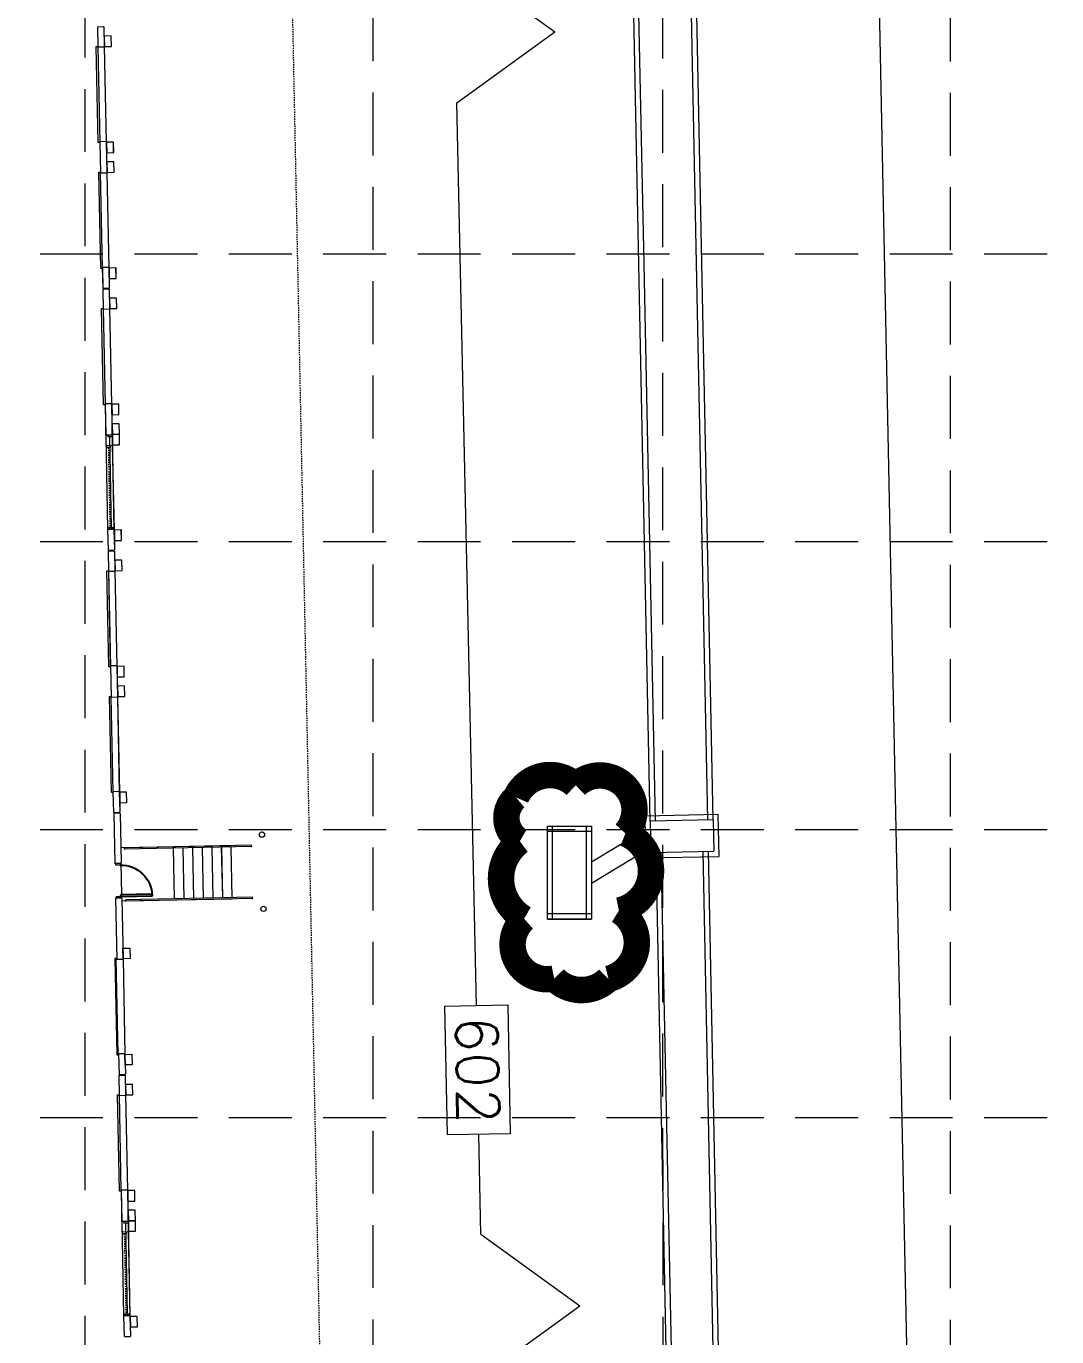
# Model space of a CAD drawing. Extents: x 2140663 to 2528301, y 336313 to 7007653.
# Drawn here: x 2528019.6 to 2528117.9, y 7006972.1 to 7007097.1 of the extents above; entities that cross this region are included whole.
import ezdxf

# ---------------------------------------------------------------- set-up
doc = ezdxf.new("R2010")
doc.units = 0
doc.header["$MEASUREMENT"] = 0
for name, pattern in [('HIDDEN', [0.375, 0.25, -0.125]), ('xdrc002ar$0$HIDDEN2', [0.1875, 0.125, -0.0625]), ('xdrc002pt$0$HIDDEN2', [0.1875, 0.125, -0.0625])]:
    doc.linetypes.add(name, pattern=pattern)
for name, color, linetype in [('1 PROPOSED CONTOURS', 43, 'Continuous'), ('GRID', 254, 'HIDDEN'), ('LEGEND', 7, 'Continuous'), ('xdrc002ar$0$BASE1$0$ADO', 8, 'Continuous'), ('xdrc002ar$0$BASE1$0$AFL', 1, 'Continuous'), ('xdrc002ar$0$BASE1$0$AFLHR', 7, 'Continuous'), ('xdrc002ar$0$BASE1$0$AFLST', 1, 'Continuous'), ('xdrc002ar$0$BASE1$0$awa', 7, 'Continuous'), ('xdrc002ar$0$WINDOWS', 8, 'Continuous'), ('xdrc002ar$0$XR3$0$BASE1$0$ADO', 3, 'Continuous'), ('xdrc002ar$0$XR3$0$BASE1$0$AFL', 1, 'Continuous'), ('xdrc002ar$0$XR3$0$BASE1$0$AFLHR', 2, 'Continuous'), ('xdrc002ar$0$XR3$0$BASE1$0$AFLST', 2, 'Continuous'), ('xdrc002ar$0$XR3$0$BASE1$0$awa', 4, 'Continuous'), ('xdrc002ar$0$XR3$0$WINDOWS', 2, 'Continuous'), ('xdrc002pt$0$V-ESMT-STRM-N', 2, 'xdrc002pt$0$HIDDEN2'), ('xdrc002STM$0$C-STRM-INLET-N', 5, 'Continuous'), ('xdrc002STM$0$C-STRM-PIPE-N', 5, 'Continuous')]:
    doc.layers.add(name, color=color, linetype=linetype)
doc.styles.get("Standard").update_dxf_attribs({"font": 'ARIAL.TTF'})

# ---------------------------------------------------------------- blocks, each defined once
blk = doc.blocks.new('xdrc002ar$0$XR3$0$A$C228123AE')
at = {"layer": 'xdrc002ar$0$XR3$0$BASE1$0$ADO', "lineweight": 0}
for points in [[(22.61683327611536, 15.75429074559361), (22.61683327611536, 17.50429074559361), (132.6168332761154, 17.50429074559361), (132.6168332761154, 15.75429074559361)], [(166.6168332761154, 15.75429074559361), (166.6168332761154, 17.50429074559361), (276.6168332761154, 17.50429074559361), (276.6168332761154, 15.75429074559361)]]:
    blk.add_lwpolyline(points, close=True, dxfattribs=at)
at = {"layer": 'xdrc002ar$0$XR3$0$BASE1$0$AFL', "lineweight": 0}
for p, q in [((22.86683327844366, 8.004440076649189), (132.3668332770467, 8.004440076649189)), ((166.866833277978, 8.004440076649189), (276.366833276581, 8.004440076649189))]:
    blk.add_line(p, q, dxfattribs=at)
for points in [[(10.86683327844366, 8.004440078511834), (10.86683327844366, 0.004440078511834145), (22.86683327844366, 0.004440078511834145), (22.86683327844366, 8.004440078511834)], [(132.3668332770467, 8.004440078511834), (132.3668332770467, 0.004440078511834145), (144.3668332770467, 0.004440078511834145), (144.3668332770467, 8.004440078511834)], [(154.866833277978, 8.004440077580512), (154.866833277978, 0.00444007758051157), (166.866833277978, 0.00444007758051157), (166.866833277978, 8.004440077580512)], [(276.366833276581, 8.004440077580512), (276.366833276581, 0.00444007758051157), (288.366833276581, 0.00444007758051157), (288.366833276581, 8.004440077580512)]]:
    blk.add_lwpolyline(points, close=True, dxfattribs=at)
at = {"layer": 'xdrc002ar$0$XR3$0$BASE1$0$awa', "lineweight": 0}
for p, q in [((-0.008166723418980837, 15.25444007758051), (23.61683327611536, 15.25444007664919)), ((-0.008166723418980837, 15.25444007758051), (-0.008166723418980837, 8.754440076649189)), ((23.61683327658102, 8.754440076649189), (23.61683327611536, 15.25444007664919)), ((131.6168332770467, 8.754440078511834), (131.616833276581, 15.25444007851183)), ((131.6168332761154, 15.25444007758051), (167.6168332756497, 15.25444007571787)), ((167.616833276581, 8.754440076649189), (167.6168332756497, 15.25444007851183)), ((275.616833276581, 8.754440077580512), (275.6168332756497, 15.25444007758051)), ((275.6168332761154, 15.25444007664919), (299.241833276581, 15.25444007758051)), ((299.241833276581, 15.25444007758051), (299.241833276581, 8.754440077580512)), ((0.7418332765810192, 8.004440076649189), (-0.008166723418980837, 8.754440076649189)), ((0.7418332765810192, 8.004440076649189), (22.86683327658102, 8.004440076649189)), ((23.61683327658102, 8.754440076649189), (22.86683327658102, 8.004440076649189)), ((131.6168332770467, 8.754440078511834), (132.3668332770467, 8.004440078511834)), ((132.3668332770467, 8.004440078511834), (166.866833277978, 8.004440076649189)), ((166.866833276581, 8.004440076649189), (167.616833276581, 8.754440076649189)), ((276.366833276581, 8.004440077580512), (275.616833276581, 8.754440077580512)), ((276.366833276581, 8.004440077580512), (298.491833276581, 8.004440077580512)), ((299.241833276581, 8.754440077580512), (298.491833276581, 8.004440077580512))]:
    blk.add_line(p, q, dxfattribs=at)
blk = doc.blocks.new('xdrc002ar$0$XR3$0$A$C65600574')
at = {"layer": 'xdrc002ar$0$XR3$0$BASE1$0$awa', "lineweight": 0}
blk.add_line((107.9999999990687, -6.499690967611969), (107.9999999897555, -1.999690865166485), dxfattribs=at)
at = {"layer": 'xdrc002ar$0$XR3$0$WINDOWS', "linetype": 'Continuous', "lineweight": 0}
for p, q in [((9.313225746154785e-09, -1.999690865166485), (2.000000009313226, -1.999690867960453)), ((4.656612873077393e-09, -6.499690865166485), (2.000000004656613, -6.499690867960453)), ((2.000000004656613, -6.49969086702913), (2.000000009313226, -1.999690867960453)), ((2.000000007916242, -4.248930997215211), (105.9999999920838, -4.248931059613824)), ((107.9999999897555, -1.999690865166485), (105.9999999897555, -1.999690867960453)), ((105.9999999944121, -6.49969086702913), (105.9999999897555, -1.999690867960453)), ((107.9999999944121, -6.499690865166485), (105.9999999944121, -6.499690867960453))]:
    blk.add_line(p, q, dxfattribs=at)
blk = doc.blocks.new('xdrc002ar$0$XR3$0$BASE1$0$36D')
at = {"layer": 'xdrc002ar$0$XR3$0$BASE1$0$ADO'}
blk.add_lwpolyline([(-1.75, 1.000444171950221e-11), (0, 1.000444171950221e-11), (0, -35.99999999999), (-1.75, -35.99999999999)], close=True, dxfattribs=at)
blk.add_arc((0, 1.000444171950221e-11), 36, 180, 270, dxfattribs=at)
blk = doc.blocks.new('xdrc002ar$0$BASE1$0$36D')
at = {"layer": 'xdrc002ar$0$BASE1$0$ADO'}
blk.add_lwpolyline([(-1.75, 1.000444171950221e-11), (0, 1.000444171950221e-11), (0, -35.99999999999), (-1.75, -35.99999999999)], close=True, dxfattribs=at)
blk.add_arc((0, 1.000444171950221e-11), 36, 180, 270, dxfattribs=at)
blk = doc.blocks.new('A$C211968B4')
at = {"layer": 'LEGEND', "color": 170, "ltscale": 100, "const_width": 1.261430802800306}
blk.add_lwpolyline([(4.032914736308157, 6.67986492626369, 0.5205670505517462), (4.032914736308157, 6.67986492626369, 0.7651954600696135), (1.179535842966288, 5.243441569618881, 0.4178788784126488), (1.161860283929855, 2.658978256396949, 0.6649002420699669), (4.422610547859222, 2.161206842400134, 0.744833174426672), (8.10029117250815, 1.852431412786245, 0.9756416855879776), (10.39131185039878, 4.219029118306935, 0.5205670505517462), (9.820843972731382, 7.070041866973042, 0.5205670505517462), (7.729127584490925, 6.879974124021828, 0.5402640007904789), (4.032914736308157, 6.67986492626369)], format="xyb", close=True, dxfattribs=at)

msp = doc.modelspace()

# ---------------------------------------------------------------- linework, layer by layer
at = {"layer": '1 PROPOSED CONTOURS', "color": 43, "lineweight": 0}
for p, q in [((2528060.372504625, 7007103.550009431, 0.3999999999999773), (2528070.034686534, 7007096.573501415, 0.3999999999999773)), ((2528060.670969558, 7007089.803755476, 0.3999999999999773), (2528070.034686534, 7007096.573501414, 0.3999999999999773)), ((2528062.962839397, 7006981.905064328, 602.34), (2528072.417131322, 7006975.078661758, 602.34)), ((2528063.25558241, 7006968.455078548, 602.34), (2528072.417131322, 7006975.078661757, 602.34))]:
    msp.add_line(p, q, dxfattribs=at)
at = {"layer": '1 PROPOSED CONTOURS', "color": 43, "lineweight": 0, "elevation": 602}
for points in [[(2528099.419993048, 7007174.467263228), (2528102.481542384, 7007023.667653915)], [(2528102.481542384, 7007023.667653915), (2528103.982195024, 7006949.747449639)]]:
    msp.add_lwpolyline(points, dxfattribs=at)
at = {"layer": '1 PROPOSED CONTOURS', "color": 43, "lineweight": 0, "extrusion": (0.999764367939236, 0.02170733975088418, 0), "elevation": 2679570.257858998}
msp.add_lwpolyline([(6950475.129573054, 602.0000000000005), (6950561.236849474, 602.0000000000005)], dxfattribs=at)
at = {"layer": '1 PROPOSED CONTOURS', "color": 43, "linetype": 'Continuous', "lineweight": 0, "extrusion": (0.01923925507032826, -0.9998149084027198, 0), "elevation": -6957068.739215313}
msp.add_lwpolyline([(2662401.15177229, 602.0000000000005), (2662407.15177229, 602.0000000000005)], dxfattribs=at)
at = {"layer": '1 PROPOSED CONTOURS', "color": 43, "linetype": 'Continuous', "lineweight": 0, "extrusion": (0.999814908405086, 0.01923925494736577, 0), "elevation": 2662401.150916674}
msp.add_lwpolyline([(6957056.453828463, 602.0000000000005), (6957068.739542749, 602.0000000000005)], dxfattribs=at)
at = {"layer": '1 PROPOSED CONTOURS', "color": 43, "linetype": 'Continuous', "lineweight": 0, "extrusion": (0.9998149084065442, 0.01923925487158851, 0), "elevation": 2662407.15038939}
msp.add_lwpolyline([(6957068.739744538, 602.0000000000005), (6957056.454030253, 602.0000000000005)], dxfattribs=at)
at = {"layer": '1 PROPOSED CONTOURS', "color": 43, "linetype": 'Continuous', "lineweight": 0, "elevation": 602}
msp.add_lwpolyline([(2528065.778932377, 7006991.491103692), (2528059.780042927, 7006991.375668162)], dxfattribs=at)
at = {"layer": '1 PROPOSED CONTOURS', "color": 43, "lineweight": 0, "extrusion": (0.9998149084059464, 0.01923925490264481, 0), "elevation": 2662404.150605489}
msp.add_lwpolyline([(6957046.923862014, 602), (6957056.453947551, 602)], dxfattribs=at)
at = {"layer": 'GRID', "color": 253, "linetype": 'HIDDEN', "lineweight": 0, "ltscale": 24}
for p, q in [((2528080.45980197, 7006032.041801908), (2528080.250281271, 7007625.178615601)), ((2528107.768453324, 7006031.75605775), (2528107.707753342, 7007625.178615601)), ((2528025.314863435, 7006032.117452909), (2528025.21406728, 7007624.562990395)), ((2528052.75125109, 7006031.787906426), (2528052.67153935, 7007624.562990395)), ((2527228.947377252, 7007075.413548996), (2528272.331315909, 7007075.413548996)), ((2527228.947377252, 7007047.956076927), (2528272.331315909, 7007047.956076927)), ((2527228.947377252, 7007020.498604855), (2528272.331315909, 7007020.498604855)), ((2527228.947377252, 7006993.041132786), (2528272.331315909, 7006993.041132786))]:
    msp.add_line(p, q, dxfattribs=at)
at = {"layer": 'xdrc002ar$0$BASE1$0$ADO', "lineweight": 0}
for points in [[(2528026.635714547, 7007086.012232579), (2528026.489911313, 7007086.009272588), (2528026.303854795, 7007095.174047258), (2528026.449658029, 7007095.177007249)], [(2528026.879279443, 7007074.014709376), (2528026.733476209, 7007074.011749385), (2528026.547419691, 7007083.176524054), (2528026.693222925, 7007083.179484045)], [(2528027.65056834, 7007036.022552926), (2528027.504765107, 7007036.019592935), (2528027.318708589, 7007045.184367605), (2528027.464511822, 7007045.187327595)], [(2528027.894133237, 7007024.025029723), (2528027.748330003, 7007024.022069732), (2528027.562273485, 7007033.186844401), (2528027.708076719, 7007033.189804392)]]:
    msp.add_lwpolyline(points, close=True, dxfattribs=at)
at = {"layer": 'xdrc002ar$0$BASE1$0$ADO', "color": 7, "lineweight": 0}
for points in [[(2528027.143141436, 7007061.01739265), (2528026.997338204, 7007061.014432659), (2528026.811281675, 7007070.179207263), (2528026.957084907, 7007070.182167253)], [(2528028.176944153, 7007017.278650878), (2528028.572695783, 7007017.286685137), (2528028.57607863, 7007017.120052871), (2528028.180326999, 7007017.112018612)], [(2528028.241218227, 7007014.112637833), (2528028.636969857, 7007014.120672092), (2528028.640352703, 7007013.954039827), (2528028.244601073, 7007013.946005568)], [(2528028.215503612, 7007008.194964483), (2528028.06970038, 7007008.192004493), (2528028.255756909, 7006999.02722989), (2528028.40156014, 7006999.030189881)], [(2528028.665422127, 7006986.03287317), (2528028.519618895, 7006986.029913181), (2528028.333562366, 7006995.194687784), (2528028.479365598, 7006995.197647774)]]:
    msp.add_lwpolyline(points, close=True, dxfattribs=at)
at = {"layer": 'xdrc002ar$0$BASE1$0$AFL', "color": 7, "lineweight": 0}
for p, q in [((2528027.280979283, 7007086.046169887), (2528027.095768476, 7007095.169286489)), ((2528027.524544179, 7007074.048646684), (2528027.339333373, 7007083.171763286)), ((2528028.249427336, 7007071.187771472), (2528027.582898274, 7007071.174240089)), ((2528027.582898274, 7007071.174240089), (2528027.60319535, 7007070.174446496)), ((2528028.269724412, 7007070.18797788), (2528028.249427336, 7007071.187771472)), ((2528027.60319535, 7007070.174446496), (2528028.269724412, 7007070.18797788)), ((2528027.788406167, 7007061.051329958), (2528027.60319535, 7007070.174446496)), ((2528028.454935229, 7007061.064861342), (2528027.788406167, 7007061.051329958)), ((2528027.788406167, 7007061.051329958), (2528027.808703243, 7007060.051536365)), ((2528028.475232305, 7007060.065067749), (2528028.454935229, 7007061.064861342)), ((2528027.808703243, 7007060.051536365), (2528028.475232305, 7007060.065067749)), ((2528028.513289322, 7007058.190454763), (2528027.84676026, 7007058.176923379)), ((2528027.84676026, 7007058.176923379), (2528027.867057336, 7007057.177129786)), ((2528027.867057336, 7007057.177129786), (2528028.533586398, 7007057.19066117)), ((2528028.533586398, 7007057.19066117), (2528028.513289322, 7007058.190454763)), ((2528028.69850014, 7007049.067338225), (2528028.031971078, 7007049.053806841)), ((2528028.031971078, 7007049.053806841), (2528028.052268154, 7007048.054013249)), ((2528028.718797216, 7007048.067544633), (2528028.69850014, 7007049.067338225)), ((2528028.052268154, 7007048.054013249), (2528028.718797216, 7007048.067544633)), ((2528028.295833076, 7007036.056490234), (2528028.11062227, 7007045.179606836)), ((2528028.539397973, 7007024.058967031), (2528028.354187166, 7007033.182083633)), ((2528028.841316978, 7007009.187037319), (2528029.507846041, 7007009.200568702)), ((2528028.861614055, 7007008.187243726), (2528028.841316978, 7007009.187037319)), ((2528029.507846041, 7007009.200568702), (2528029.528143117, 7007008.20077511)), ((2528029.528143117, 7007008.20077511), (2528028.861614055, 7007008.187243726)), ((2528028.861614055, 7007008.187243726), (2528029.046824872, 7006999.06412719)), ((2528029.046824872, 7006999.06412719), (2528029.713353934, 7006999.077658574)), ((2528029.067121948, 7006998.064333596), (2528029.046824872, 7006999.06412719)), ((2528029.713353934, 7006999.077658574), (2528029.73365101, 7006998.07786498)), ((2528029.73365101, 7006998.07786498), (2528029.067121948, 7006998.064333596)), ((2528029.771708027, 7006996.203251993), (2528029.105178965, 7006996.189720609)), ((2528029.105178965, 7006996.189720609), (2528029.125476041, 7006995.189927016)), ((2528029.792005103, 7006995.2034584), (2528029.771708027, 7006996.203251993)), ((2528029.125476041, 7006995.189927016), (2528029.792005103, 7006995.2034584)), ((2528029.310686858, 7006986.06681048), (2528029.125476041, 7006995.189927016)), ((2528029.97721592, 7006986.080341864), (2528029.310686858, 7006986.06681048)), ((2528029.310686858, 7006986.06681048), (2528029.330983934, 7006985.067016887)), ((2528029.997512996, 7006985.080548271), (2528029.97721592, 7006986.080341864)), ((2528029.330983934, 7006985.067016887), (2528029.997512996, 7006985.080548271)), ((2528030.035570013, 7006983.205935284), (2528029.369040951, 7006983.1924039)), ((2528029.369040951, 7006983.1924039), (2528029.389338027, 7006982.192610307)), ((2528029.389338027, 7006982.192610307), (2528030.055867089, 7006982.206141691)), ((2528030.055867089, 7006982.206141691), (2528030.035570013, 7006983.205935284)), ((2528030.22078083, 7006974.082818747), (2528029.554251769, 7006974.069287363)), ((2528029.554251769, 7006974.069287363), (2528029.574548845, 7006973.06949377)), ((2528030.241077906, 7006973.083025154), (2528030.22078083, 7006974.082818747)), ((2528029.574548845, 7006973.06949377), (2528030.241077906, 7006973.083025154))]:
    msp.add_line(p, q, dxfattribs=at)
for points in [[(2528027.095768476, 7007095.169286489), (2528027.762297543, 7007095.182817873), (2528027.742000469, 7007096.182611473), (2528027.075471402, 7007096.16908009)], [(2528027.301276357, 7007085.046376287), (2528027.967805424, 7007085.05990767), (2528027.94750835, 7007086.05970127), (2528027.280979283, 7007086.046169887)], [(2528027.339333372, 7007083.171763286), (2528028.005862439, 7007083.185294669), (2528027.985565364, 7007084.185088269), (2528027.319036298, 7007084.171556886)], [(2528027.544841254, 7007073.048853084), (2528028.211370321, 7007073.062384467), (2528028.191073246, 7007074.062178067), (2528027.524544179, 7007074.048646684)], [(2528028.11062227, 7007045.179606836), (2528028.777151337, 7007045.193138219), (2528028.756854262, 7007046.19293182), (2528028.090325195, 7007046.179400437)], [(2528028.316130151, 7007035.056696634), (2528028.982659218, 7007035.070228017), (2528028.962362143, 7007036.070021617), (2528028.295833076, 7007036.056490234)], [(2528028.354187166, 7007033.182083633), (2528029.020716233, 7007033.195615016), (2528029.000419158, 7007034.195408616), (2528028.333890091, 7007034.181877233)], [(2528028.559695047, 7007023.05917343), (2528029.226224114, 7007023.072704813), (2528029.205927039, 7007024.072498414), (2528028.539397973, 7007024.058967031)]]:
    msp.add_lwpolyline(points, close=True, dxfattribs=at)
at = {"layer": 'xdrc002ar$0$BASE1$0$AFLHR', "color": 7, "lineweight": 0}
for p, q in [((2528039.145073774, 7007018.959951035), (2528028.647241047, 7007018.746831738)), ((2528041.063881963, 7007018.873879565), (2528029.042356774, 7007018.629827382)), ((2528041.061344828, 7007018.998853764), (2528029.292684724, 7007018.759935062)), ((2528039.248250576, 7007013.877666937), (2528028.75041785, 7007013.664547641)), ((2528041.161984496, 7007014.041543865), (2528029.140456354, 7007013.797491622)), ((2528041.16452163, 7007013.916569666), (2528029.395861525, 7007013.677650964))]:
    msp.add_line(p, q, dxfattribs=at)
for centre, start, end in [((2528029.041088206, 7007018.692314482), 91.16301711377088, 271.1630171137709), ((2528041.062613395, 7007018.936366665), 271.1630171137709, 91.16301711377088), ((2528029.141727874, 7007013.735004583), 91.16301711377088, 271.1630171137709), ((2528041.163253063, 7007013.979056766), 271.1630171137709, 91.16301711377088)]:
    msp.add_arc(centre, 0.06249997500000001, start, end, dxfattribs=at)
at = {"layer": 'xdrc002ar$0$BASE1$0$AFLST', "color": 7, "lineweight": 0}
for p, q in [((2528033.648746147, 7007018.723342919), (2528033.746848681, 7007013.891007219)), ((2528034.565223608, 7007018.741948572), (2528034.663326141, 7007013.909612872)), ((2528035.481701068, 7007018.760554224), (2528035.5798036, 7007013.928218524)), ((2528036.398178529, 7007018.779159877), (2528036.496281061, 7007013.946824177)), ((2528037.314655988, 7007018.797765531), (2528037.412758521, 7007013.96542983)), ((2528038.231133448, 7007018.816371183), (2528038.329235982, 7007013.984035483)), ((2528039.147610908, 7007018.834976836), (2528039.245713442, 7007014.002641136)), ((2528028.738155033, 7007014.268589604), (2528028.675572382, 7007017.351286516)), ((2528028.745766436, 7007013.893667005), (2528028.741115023, 7007014.122786371))]:
    msp.add_line(p, q, dxfattribs=at)
for centre in [(2528042.106022541, 7007020.020267694), (2528042.249793496, 7007012.93839641)]:
    msp.add_circle(centre, 0.2499999000000001, dxfattribs=at)
at = {"layer": 'xdrc002ar$0$BASE1$0$awa', "lineweight": 0}
for p, q in [((2528026.453035211, 7007097.062880225), (2528026.994590078, 7007097.073874474)), ((2528026.492995076, 7007095.094536574), (2528026.453035211, 7007097.062880225)), ((2528026.994590078, 7007097.073874474), (2528027.058345745, 7007097.01265594)), ((2528027.095768476, 7007095.169286489), (2528027.058345745, 7007097.01265594)), ((2528027.034549943, 7007095.105530823), (2528026.492995076, 7007095.094536574)), ((2528027.095768476, 7007095.169286489), (2528027.034549943, 7007095.105530823)), ((2528027.217223615, 7007086.10738842), (2528026.675668749, 7007086.096394171)), ((2528026.736559973, 7007083.09701337), (2528026.675668749, 7007086.096394171)), ((2528027.280979283, 7007086.046169887), (2528027.217223615, 7007086.10738842)), ((2528027.339333372, 7007083.171763286), (2528027.280979283, 7007086.046169887)), ((2528027.278114839, 7007083.108007619), (2528026.736559973, 7007083.09701337)), ((2528027.278114839, 7007083.108007619), (2528027.339333372, 7007083.171763286)), ((2528027.460788512, 7007074.109865217), (2528026.919233645, 7007074.098870968)), ((2528026.959193511, 7007072.130527318), (2528026.919233645, 7007074.098870968)), ((2528027.460788512, 7007074.109865217), (2528027.524544179, 7007074.048646684)), ((2528027.56196691, 7007072.205277233), (2528027.524544179, 7007074.048646684)), ((2528027.56196691, 7007072.205277233), (2528027.500748378, 7007072.141521566)), ((2528026.959193511, 7007072.130527318), (2528027.500748378, 7007072.141521566)), ((2528027.467889004, 7007047.073200571), (2528028.009443871, 7007047.08419482)), ((2528027.50784887, 7007045.10485692), (2528027.467889004, 7007047.073200571)), ((2528028.009443871, 7007047.08419482), (2528028.073199539, 7007047.022976287)), ((2528028.11062227, 7007045.179606836), (2528028.073199539, 7007047.022976287)), ((2528028.049403737, 7007045.115851169), (2528027.50784887, 7007045.10485692)), ((2528028.11062227, 7007045.179606836), (2528028.049403737, 7007045.115851169)), ((2528028.232077409, 7007036.117708767), (2528027.690522542, 7007036.106714518)), ((2528027.751413766, 7007033.107333717), (2528027.690522543, 7007036.106714518)), ((2528028.295833076, 7007036.056490234), (2528028.232077409, 7007036.117708767)), ((2528028.354187166, 7007033.182083633), (2528028.295833076, 7007036.056490234)), ((2528028.292968633, 7007033.118327966), (2528027.751413766, 7007033.107333717)), ((2528028.292968633, 7007033.118327966), (2528028.354187166, 7007033.182083633)), ((2528028.475642305, 7007024.120185563), (2528027.934087439, 7007024.109191314)), ((2528027.974047305, 7007022.140847664), (2528027.934087439, 7007024.109191314)), ((2528028.475642305, 7007024.120185563), (2528028.539397973, 7007024.058967031)), ((2528028.576820704, 7007022.21559758), (2528028.539397973, 7007024.058967031)), ((2528028.576820704, 7007022.21559758), (2528028.515602171, 7007022.151841912)), ((2528027.974047305, 7007022.140847664), (2528028.515602171, 7007022.151841912))]:
    msp.add_line(p, q, dxfattribs=at)
at = {"layer": 'xdrc002ar$0$BASE1$0$awa', "color": 7, "lineweight": 0}
for p, q in [((2528026.960462087, 7007072.068040214), (2528027.502016949, 7007072.079034464)), ((2528027.000421955, 7007070.099696579), (2528026.960462087, 7007072.068040214)), ((2528027.502016949, 7007072.079034464), (2528027.565772616, 7007072.017815934)), ((2528027.60319535, 7007070.174446496), (2528027.565772616, 7007072.017815934)), ((2528027.541976818, 7007070.110690828), (2528027.000421955, 7007070.099696579)), ((2528027.60319535, 7007070.174446496), (2528027.541976818, 7007070.110690828)), ((2528027.724650501, 7007061.112548491), (2528027.183095638, 7007061.101554242)), ((2528027.264283941, 7007057.10237987), (2528027.183095638, 7007061.101554242)), ((2528027.788406167, 7007061.051329958), (2528027.724650501, 7007061.112548491)), ((2528027.867057336, 7007057.177129786), (2528027.788406167, 7007061.051329958)), ((2528027.805838804, 7007057.11337412), (2528027.264283941, 7007057.10237987)), ((2528027.805813056, 7007057.113373596), (2528027.430890451, 7007057.105762191)), ((2528027.805838804, 7007057.11337412), (2528027.867057336, 7007057.177129786)), ((2528027.968215411, 7007049.115025375), (2528027.426660548, 7007049.104031125)), ((2528027.466620416, 7007047.135687489), (2528027.426660548, 7007049.104031125)), ((2528027.968215411, 7007049.115025375), (2528028.031971078, 7007049.053806841)), ((2528028.069393812, 7007047.210437405), (2528028.031971078, 7007049.053806841)), ((2528028.069393812, 7007047.210437405), (2528028.008175279, 7007047.146681739)), ((2528027.466620416, 7007047.135687489), (2528028.008175279, 7007047.146681739)), ((2528027.97531588, 7007022.078360563), (2528028.516870744, 7007022.089354813)), ((2528027.97531588, 7007022.078360563), (2528028.072798987, 7007017.2765366)), ((2528028.58062641, 7007022.028136279), (2528028.516870744, 7007022.089354813)), ((2528028.58062641, 7007022.028136279), (2528028.675572382, 7007017.351286515)), ((2528028.61435385, 7007017.287530849), (2528028.072798987, 7007017.2765366)), ((2528028.675572382, 7007017.351286515), (2528028.61435385, 7007017.287530849)), ((2528028.68201077, 7007013.954885539), (2528028.140455907, 7007013.943891289)), ((2528028.140455907, 7007013.943891289), (2528028.258840659, 7007008.11249381)), ((2528028.745766436, 7007013.893667005), (2528028.68201077, 7007013.954885539)), ((2528028.745766436, 7007013.893667006), (2528028.861614055, 7007008.187243726)), ((2528028.800395522, 7007008.123488059), (2528028.258840659, 7007008.11249381)), ((2528028.861614055, 7007008.187243726), (2528028.800395522, 7007008.123488059)), ((2528028.983069205, 7006999.125345721), (2528028.441514342, 7006999.114351472)), ((2528028.441514342, 7006999.114351472), (2528028.481474211, 7006997.146007836)), ((2528029.046824872, 7006999.06412719), (2528028.983069205, 7006999.125345721)), ((2528029.046824872, 7006999.06412719), (2528029.084247605, 7006997.220757753)), ((2528029.023029073, 7006997.157002086), (2528029.084247605, 7006997.220757753)), ((2528028.481474211, 7006997.146007836), (2528029.023029073, 7006997.157002086)), ((2528028.482742778, 7006997.083520737), (2528029.024297641, 7006997.094514986)), ((2528028.522702646, 7006995.1151771), (2528028.482742778, 7006997.083520737)), ((2528029.024297641, 7006997.094514986), (2528029.088053307, 7006997.033296454)), ((2528029.125476041, 7006995.189927016), (2528029.088053307, 7006997.033296454)), ((2528029.064257509, 7006995.12617135), (2528028.522702646, 7006995.1151771)), ((2528029.125476041, 7006995.189927016), (2528029.064257509, 7006995.12617135)), ((2528029.246931192, 7006986.128029012), (2528028.705376329, 7006986.117034763)), ((2528028.786564632, 7006982.117860391), (2528028.705376329, 7006986.117034763)), ((2528029.310686858, 7006986.06681048), (2528029.246931192, 7006986.128029012)), ((2528029.389338027, 7006982.192610307), (2528029.310686858, 7006986.06681048)), ((2528029.328119495, 7006982.12885464), (2528028.786564632, 7006982.117860391)), ((2528029.328093748, 7006982.128854117), (2528028.953171141, 7006982.121242712)), ((2528029.328119495, 7006982.12885464), (2528029.389338027, 7006982.192610307)), ((2528029.490496102, 7006974.130505895), (2528028.948941239, 7006974.119511646)), ((2528028.988901107, 7006972.15116801), (2528028.948941239, 7006974.119511646)), ((2528029.490496102, 7006974.130505895), (2528029.554251769, 7006974.069287363)), ((2528029.591674502, 7006972.225917925), (2528029.554251769, 7006974.069287363)), ((2528029.591674502, 7006972.225917925), (2528029.53045597, 7006972.162162259)), ((2528028.988901107, 7006972.15116801), (2528029.53045597, 7006972.162162259))]:
    msp.add_line(p, q, dxfattribs=at)
at = {"layer": 'xdrc002ar$0$WINDOWS', "color": 7, "linetype": 'Continuous', "lineweight": 0}
for p, q in [((2528027.264245711, 7007057.102379497), (2528027.267628558, 7007056.935747231)), ((2528027.642551156, 7007056.943358636), (2528027.267628558, 7007056.935747231)), ((2528027.63916831, 7007057.109990901), (2528027.642551156, 7007056.943358636)), ((2528028.031971078, 7007049.053806841), (2528027.867057336, 7007057.177129786)), ((2528027.798162071, 7007049.278274423), (2528027.423239473, 7007049.27066302)), ((2528027.426622318, 7007049.104030754), (2528027.423239473, 7007049.27066302)), ((2528027.801544916, 7007049.111642157), (2528027.798162071, 7007049.278274423)), ((2528028.786526402, 7006982.117860018), (2528028.789909249, 7006981.951227752)), ((2528029.164831846, 7006981.958839157), (2528028.789909249, 7006981.951227752)), ((2528029.161449, 7006982.125471422), (2528029.164831846, 7006981.958839157)), ((2528029.554251769, 7006974.069287363), (2528029.389338027, 7006982.192610307)), ((2528029.320442761, 7006974.293754945), (2528028.945520164, 7006974.28614354)), ((2528028.948903009, 7006974.119511276), (2528028.945520164, 7006974.28614354)), ((2528029.323825608, 7006974.127122679), (2528029.320442761, 7006974.293754945))]:
    msp.add_line(p, q, dxfattribs=at)
at = {"layer": 'xdrc002ar$0$WINDOWS', "color": 7, "linetype": 'xdrc002ar$0$HIDDEN2', "lineweight": 0}
for p, q in [((2528027.455026547, 7007056.939551648), (2528027.610637467, 7007049.274467437)), ((2528028.977307238, 7006981.955032169), (2528029.132918159, 7006974.289947957))]:
    msp.add_line(p, q, dxfattribs=at)
at = {"layer": 'xdrc002ar$0$XR3$0$BASE1$0$ADO', "color": 7, "lineweight": 0}
for points in [[(2528027.141127584, 7007061.017208786), (2528026.99532435, 7007061.014248838), (2528026.80927042, 7007070.179023492), (2528026.955073653, 7007070.181983441)], [(2528028.1749179, 7007017.27846672), (2528028.570669533, 7007017.286500867), (2528028.574052332, 7007017.119868601), (2528028.178300699, 7007017.111834454)], [(2528028.239191076, 7007014.112453657), (2528028.634942709, 7007014.120487805), (2528028.638325508, 7007013.953855538), (2528028.242573875, 7007013.945821391)], [(2528028.213474784, 7007008.194780316), (2528028.06767155, 7007008.191820366), (2528028.253725481, 7006999.027045711), (2528028.399528714, 7006999.03000566)], [(2528028.663387015, 7006986.032688876), (2528028.517583782, 7006986.029728927), (2528028.331529852, 7006995.194503582), (2528028.477333085, 7006995.19746353)]]:
    msp.add_lwpolyline(points, close=True, dxfattribs=at)
at = {"layer": 'xdrc002ar$0$XR3$0$BASE1$0$AFL', "color": 7, "lineweight": 0}
for p, q in [((2528027.786392325, 7007061.051145912), (2528027.601184093, 7007070.174262501)), ((2528028.859585224, 7007008.187059375), (2528029.044793455, 7006999.063942785)), ((2528029.308651756, 7006986.066626001), (2528029.123443525, 7006995.18974259))]:
    msp.add_line(p, q, dxfattribs=at)
for points in [[(2528027.601184093, 7007070.174262501), (2528028.267713159, 7007070.187793696), (2528028.247416367, 7007071.187587296), (2528027.580887301, 7007071.1740561)], [(2528027.806689117, 7007060.051352313), (2528028.473218183, 7007060.064883508), (2528028.45292139, 7007061.064677107), (2528027.786392324, 7007061.051145912)], [(2528027.844745602, 7007058.176739316), (2528028.511274668, 7007058.19027051), (2528028.490977876, 7007059.190064109), (2528027.82444881, 7007059.176532914)], [(2528028.050250626, 7007048.053829128), (2528028.716779692, 7007048.067360323), (2528028.696482899, 7007049.06715392), (2528028.029953833, 7007049.053622726)], [(2528028.839288432, 7007009.186852973), (2528029.505817498, 7007009.200384169), (2528029.52611429, 7007008.20059057), (2528028.859585224, 7007008.187059375)], [(2528029.044793455, 7006999.063942785), (2528029.711322521, 7006999.07747398), (2528029.731619313, 7006998.077680381), (2528029.065090247, 7006998.064149188)], [(2528029.123443525, 7006995.18974259), (2528029.789972592, 7006995.203273785), (2528029.769675799, 7006996.203067385), (2528029.103146733, 7006996.189536189)], [(2528029.328948549, 7006985.066832402), (2528029.995477614, 7006985.080363597), (2528029.975180822, 7006986.080157196), (2528029.308651756, 7006986.066626001)], [(2528029.367005035, 7006983.192219405), (2528030.0335341, 7006983.2057506), (2528030.013237308, 7006984.205544199), (2528029.346708242, 7006984.192013004)], [(2528029.572510058, 7006973.069309217), (2528030.239039124, 7006973.082840412), (2528030.218742331, 7006974.082634011), (2528029.552213265, 7006974.069102815)]]:
    msp.add_lwpolyline(points, close=True, dxfattribs=at)
at = {"layer": 'xdrc002ar$0$XR3$0$BASE1$0$AFLHR', "color": 7, "lineweight": 0}
for p, q in [((2528039.143047998, 7007018.959763769), (2528028.645215211, 7007018.746647448)), ((2528041.061856161, 7007018.873691755), (2528029.040330903, 7007018.62964298)), ((2528041.059319062, 7007018.998665955), (2528029.29065889, 7007018.759750589)), ((2528039.246223359, 7007013.877479642), (2528028.748390572, 7007013.664363321)), ((2528041.159957325, 7007014.041356026), (2528029.138429114, 7007013.797307192)), ((2528041.162494424, 7007013.916381827), (2528029.393834252, 7007013.677466461))]:
    msp.add_line(p, q, dxfattribs=at)
for centre, start, end in [((2528029.039062354, 7007018.692130079), 91.1630006841799, 271.1630006841799), ((2528041.060587612, 7007018.936178854), 271.1630006841799, 91.1630006841799), ((2528029.139700616, 7007013.734820153), 91.1630006841799, 271.1630006841799), ((2528041.161225874, 7007013.978868928), 271.1630006841799, 91.1630006841799)]:
    msp.add_arc(centre, 0.062499975, start, end, dxfattribs=at)
at = {"layer": 'xdrc002ar$0$XR3$0$BASE1$0$AFLST', "color": 7, "lineweight": 0}
for p, q in [((2528033.646720304, 7007018.72315721), (2528033.744821467, 7007013.890821483)), ((2528034.563197769, 7007018.741762604), (2528034.661298933, 7007013.909426875)), ((2528035.479675235, 7007018.760367996), (2528035.577776398, 7007013.928032269)), ((2528036.3961527, 7007018.77897339), (2528036.494253864, 7007013.946637661)), ((2528037.312630166, 7007018.797578783), (2528037.410731329, 7007013.965243055)), ((2528038.229107631, 7007018.816184176), (2528038.327208794, 7007013.983848448)), ((2528039.145585096, 7007018.834789569), (2528039.24368626, 7007014.002453841)), ((2528028.736127927, 7007014.268405287), (2528028.67354615, 7007017.351102217)), ((2528028.743739224, 7007013.893482688), (2528028.739087875, 7007014.122602053))]:
    msp.add_line(p, q, dxfattribs=at)
for centre in [(2528042.103997066, 7007020.020079588), (2528042.247766012, 7007012.938208263)]:
    msp.add_circle(centre, 0.2499999, dxfattribs=at)
at = {"layer": 'xdrc002ar$0$XR3$0$BASE1$0$awa', "color": 7, "lineweight": 0}
for p, q in [((2528026.958451367, 7007072.067856403), (2528027.500006233, 7007072.078850499)), ((2528026.998410677, 7007070.099512756), (2528026.958451367, 7007072.067856403)), ((2528027.500006233, 7007072.078850499), (2528027.563761882, 7007072.017631948)), ((2528027.601184093, 7007070.174262501), (2528027.563761882, 7007072.017631948)), ((2528027.539965543, 7007070.110506851), (2528026.998410677, 7007070.099512756)), ((2528027.601184093, 7007070.174262501), (2528027.539965543, 7007070.110506851)), ((2528027.722636675, 7007061.112364463), (2528027.181081809, 7007061.101370366)), ((2528027.241972186, 7007058.101989569), (2528027.181081809, 7007061.101370366)), ((2528027.786392325, 7007061.051145912), (2528027.722636675, 7007061.112364463)), ((2528027.844745602, 7007058.176739316), (2528027.786392325, 7007061.051145912)), ((2528027.783527052, 7007058.112983665), (2528027.241972186, 7007058.10198957)), ((2528027.783527052, 7007058.112983665), (2528027.844745602, 7007058.176739316)), ((2528027.966198184, 7007049.114841277), (2528027.424643318, 7007049.10384718)), ((2528027.464602628, 7007047.135503533), (2528027.424643318, 7007049.10384718)), ((2528027.966198184, 7007049.114841277), (2528028.029953834, 7007049.053622726)), ((2528028.067376045, 7007047.210253279), (2528028.029953834, 7007049.053622726)), ((2528028.067376045, 7007047.210253279), (2528028.006157494, 7007047.146497629)), ((2528027.464602628, 7007047.135503533), (2528028.006157494, 7007047.146497629)), ((2528027.973290988, 7007022.078176463), (2528028.514845855, 7007022.089170559)), ((2528027.973290988, 7007022.078176463), (2528028.070772733, 7007017.276352472)), ((2528028.578601504, 7007022.027952008), (2528028.514845855, 7007022.089170559)), ((2528028.578601504, 7007022.027952008), (2528028.67354615, 7007017.351102217)), ((2528028.612327599, 7007017.287346567), (2528028.070772734, 7007017.276352471)), ((2528028.67354615, 7007017.351102216), (2528028.612327599, 7007017.287346567)), ((2528028.679983574, 7007013.954701238), (2528028.138428709, 7007013.943707142)), ((2528028.138428708, 7007013.943707142), (2528028.256811808, 7007008.112309629)), ((2528028.743739224, 7007013.893482688), (2528028.679983574, 7007013.954701238)), ((2528028.743739224, 7007013.893482688), (2528028.859585224, 7007008.187059375)), ((2528028.798366674, 7007008.123303724), (2528028.256811807, 7007008.112309629)), ((2528028.859585224, 7007008.187059375), (2528028.798366674, 7007008.123303724)), ((2528028.981037805, 7006999.125161337), (2528028.439482939, 7006999.11416724)), ((2528028.439482939, 7006999.11416724), (2528028.47944225, 7006997.145823593)), ((2528029.044793455, 7006999.063942785), (2528028.981037805, 7006999.125161337)), ((2528029.044793455, 7006999.063942785), (2528029.082215666, 7006997.220573338)), ((2528029.020997115, 7006997.156817689), (2528029.082215666, 7006997.220573338)), ((2528028.47944225, 7006997.145823593), (2528029.020997115, 7006997.156817689)), ((2528028.480710799, 7006997.083336492), (2528029.022265665, 7006997.094330588)), ((2528028.520670109, 7006995.114992845), (2528028.480710799, 7006997.083336492)), ((2528029.022265665, 7006997.094330588), (2528029.086021314, 7006997.033112038)), ((2528029.123443525, 7006995.18974259), (2528029.086021314, 7006997.033112038)), ((2528029.062224975, 7006995.12598694), (2528028.520670109, 7006995.114992845)), ((2528029.123443525, 7006995.18974259), (2528029.062224975, 7006995.12598694)), ((2528029.244896107, 7006986.127844551), (2528028.703341241, 7006986.116850455)), ((2528028.764231618, 7006983.117469659), (2528028.703341241, 7006986.116850455)), ((2528029.308651756, 7006986.066626001), (2528029.244896107, 7006986.127844551)), ((2528029.367005035, 7006983.192219405), (2528029.308651756, 7006986.066626001)), ((2528029.305786484, 7006983.128463755), (2528028.764231618, 7006983.117469659)), ((2528029.305786484, 7006983.128463755), (2528029.367005035, 7006983.192219405)), ((2528029.488457616, 7006974.130321366), (2528028.94690275, 7006974.119327269)), ((2528028.98686206, 7006972.150983622), (2528028.94690275, 7006974.119327269)), ((2528029.488457616, 7006974.130321366), (2528029.552213266, 7006974.069102815)), ((2528029.589635476, 7006972.225733368), (2528029.552213266, 7006974.069102815)), ((2528029.589635476, 7006972.225733368), (2528029.528416927, 7006972.161977718)), ((2528028.98686206, 7006972.150983622), (2528029.528416927, 7006972.161977718))]:
    msp.add_line(p, q, dxfattribs=at)
at = {"layer": 'xdrc002ar$0$XR3$0$WINDOWS', "color": 7, "linetype": 'Continuous', "lineweight": 0}
for p, q in [((2528027.424643318, 7007049.10384718), (2528027.241972186, 7007058.10198957)), ((2528028.029953834, 7007049.053622726), (2528027.844745602, 7007058.176739316)), ((2528028.94690275, 7006974.119327269), (2528028.764231618, 7006983.117469659)), ((2528029.552213266, 7006974.069102815), (2528029.367005035, 7006983.192219405))]:
    msp.add_line(p, q, dxfattribs=at)
at = {"layer": 'xdrc002pt$0$V-ESMT-STRM-N', "color": 7, "lineweight": 0}
msp.add_line((2528061.615909888, 7006281.728490265), (2528044.540302898, 7007122.77269759), dxfattribs=at)
at = {"layer": 'xdrc002STM$0$C-STRM-INLET-N', "color": 5, "lineweight": 0}
for p, q in [((2528069.315387581, 7007011.959232627), (2528069.315387581, 7007020.834232627)), ((2528069.315387581, 7007020.834232627), (2528073.502887581, 7007020.834232627)), ((2528069.315387581, 7007020.334232627), (2528073.502887581, 7007020.334232627)), ((2528069.815387581, 7007011.959232627), (2528069.815387581, 7007020.834232627)), ((2528073.002887581, 7007020.834232627), (2528073.002887581, 7007011.959232627)), ((2528073.502887581, 7007020.834232627), (2528073.502887581, 7007011.959232627)), ((2528073.502887581, 7007012.459232627), (2528069.315387581, 7007012.459232627)), ((2528069.315387581, 7007011.959232627), (2528073.502887581, 7007011.959232627)), ((2528073.502887581, 7007011.959232627), (2528069.315387581, 7007011.959232627)), ((2528073.502887581, 7007011.959232627), (2528069.315387581, 7007011.959232627))]:
    msp.add_line(p, q, dxfattribs=at)
at = {"layer": 'xdrc002STM$0$C-STRM-PIPE-N', "color": 5, "lineweight": 0}
for p, q in [((2528083.528457773, 7007074.502480458), (2528078.774899865, 7007308.634851198)), ((2528084.028354756, 7007074.512629799), (2528079.28065657, 7007308.356384883)), ((2528078.029590992, 7007074.390837702), (2528076.409458379, 7007154.189063961)), ((2528078.52948797, 7007074.400987043), (2528076.903495633, 7007154.487828956)), ((2528079.107403414, 7007021.304121965), (2528078.029590992, 7007074.390837701)), ((2528079.607300391, 7007021.314271306), (2528078.52948797, 7007074.400987043)), ((2528084.606270194, 7007021.41576472), (2528083.528457773, 7007074.502480457)), ((2528085.106167178, 7007021.425914061), (2528084.028354756, 7007074.512629798)), ((2528073.502887581, 7007017.419290096), (2528078.623305146, 7007020.515820816)), ((2528073.502887581, 7007015.374175159), (2528078.664323221, 7007018.495511224)), ((2528082.360281762, 7006885.718563072), (2528079.668196452, 7007018.314889425)), ((2528082.854319002, 7006886.017328062), (2528080.168093416, 7007018.325038766)), ((2528082.854319018, 7006886.01732807), (2528080.168093432, 7007018.325038766)), ((2528090.265886434, 7006718.02413555), (2528084.167269258, 7007018.406233497)), ((2528090.764899589, 7006718.077816218), (2528084.667166224, 7007018.416382838))]:
    msp.add_line(p, q, dxfattribs=at)
msp.add_lwpolyline([(2528085.595914816, 7007021.935960383), (2528078.597357093, 7007021.793869604), (2528078.678551824, 7007017.794693762), (2528085.677109548, 7007017.936784541)], close=True, dxfattribs=at)
for points in [[(2528085.106167178, 7007021.425914061), (2528079.107403414, 7007021.304121965), (2528079.168299463, 7007018.304740083), (2528085.167063226, 7007018.42653218)], [(2528085.106167178, 7007021.425914061), (2528085.167063226, 7007018.42653218)]]:
    msp.add_lwpolyline(points, dxfattribs=at)

# ---------------------------------------------------------------- block references
at = {"linetype": 'Continuous', "lineweight": 0, "xscale": 2, "yscale": 2, "zscale": 2, "rotation": 90}
msp.add_blockref('A$C211968B4', (2528080.453020162, 7007003.933043499), dxfattribs=at)
at = {"layer": 'xdrc002ar$0$BASE1$0$ADO', "color": 7, "lineweight": 0, "xscale": -0.08333330060098763, "yscale": 0.08333330060098731, "zscale": 0.08333330000000001, "rotation": 91.16301703732766}
msp.add_blockref('xdrc002ar$0$BASE1$0$36D', (2528028.636969857, 7007014.120672092), dxfattribs=at)
at = {"layer": 'xdrc002ar$0$XR3$0$BASE1$0$ADO', "color": 7, "lineweight": 0, "xscale": -0.0833333000000012, "yscale": 0.08333329999999961, "zscale": 0.08333330000000001, "rotation": 91.16300068418002}
msp.add_blockref('xdrc002ar$0$XR3$0$BASE1$0$36D', (2528028.634942709, 7007014.120487805), dxfattribs=at)
at = {"layer": 'xdrc002ar$0$XR3$0$BASE1$0$awa', "color": 7, "linetype": 'Continuous', "lineweight": 0, "xscale": 0.08333330000000119, "yscale": 0.08333329999999961, "zscale": 0.08333330000000001, "rotation": 91.1630006841798}
for name, p in [('xdrc002ar$0$XR3$0$A$C228123AE', (2528028.228109966, 7007072.156825273)), ('xdrc002ar$0$XR3$0$A$C65600574', (2528027.424643318, 7007049.10384718)), ('xdrc002ar$0$XR3$0$A$C228123AE', (2528029.242949587, 7007022.167145333)), ('xdrc002ar$0$XR3$0$A$C65600574', (2528028.94690275, 7006974.119327269))]:
    msp.add_blockref(name, p, dxfattribs=at)

# ---------------------------------------------------------------- texts
at = {"layer": '1 PROPOSED CONTOURS', "color": 43, "lineweight": 0, "insert": (2528064.561988734, 7007002.755489831, 602), "char_height": 4, "width": 15.04761904761904, "attachment_point": 1, "rotation": 271.1023961229272}
msp.add_mtext('\\Fsimplex.shx;\\W1.0000000000;\\T1.0000000000;\\o\\l602', dxfattribs=at)

doc.saveas('drawing.dxf')
